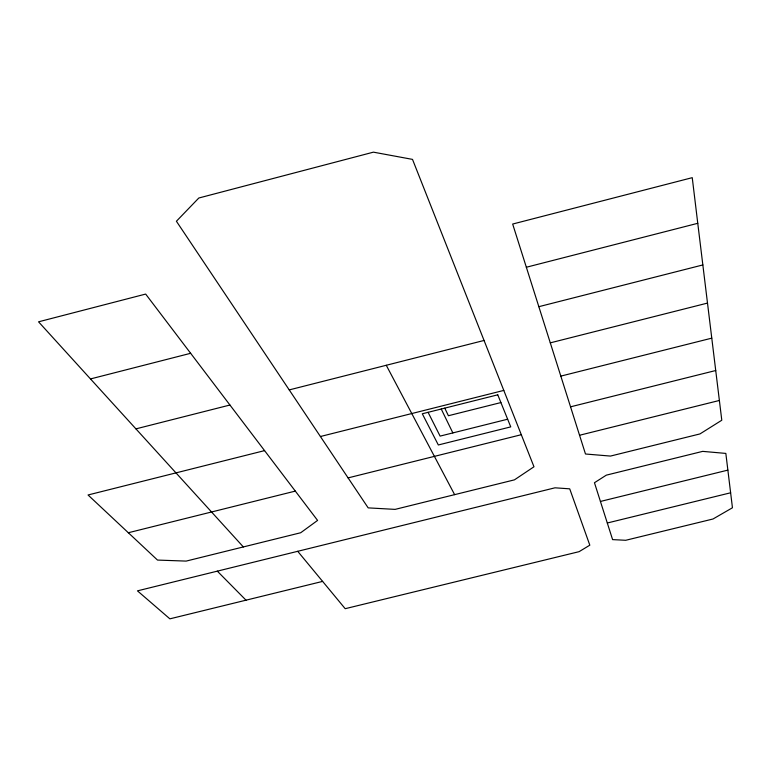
<?xml version="1.0" encoding="UTF-8"?>
<svg xmlns="http://www.w3.org/2000/svg" width="771" height="771" viewBox="0 0 771 771"><rect width="100%" height="100%" fill="white"/><g stroke="black" fill="none" stroke-linecap="round" stroke-linejoin="round"><path stroke-width="1.16" d="M264.578 450.621L88.039 494.982L157.506 560.074L186.148 561.095L300.7 532.742L317.585 520.415L145.661 294.069L38.55 321.815L90.496 378.937L190.63 353.301M526.342 267.248L697.765 223.301L692.242 177.667L512.667 224.043L585.488 454.003L610.478 456.075L699.952 433.928L721.791 420.234L697.765 223.301M538.842 306.685L702.873 264.935M289.241 389.904L484.092 340.445M135.927 428.869L229.922 405.026M550.292 342.854L707.518 303.08M320.428 436.511L503.81 390.405M560.825 376.123L711.778 338.151M500.899 402.568L448.414 415.733L444.761 408.138M507.646 419.212L440.106 436.107L428.088 412.321M570.54 406.828L715.739 370.514M128.333 532.742L295.322 491.098M348.087 477.895L368.181 507.877L395.109 509.38L514.45 479.851L533.975 466.773L412.504 159.385L373.424 152.157L198.812 198.012L176.405 221.248L348.087 477.895L521.302 434.709M579.551 435.258L719.382 400.467M600.426 501.449L612.598 539.613L625.705 540.288L713.002 518.999L732.45 507.771L725.839 453.415L702.68 451.372L606.324 475.148L594.46 482.723L600.426 501.449L727.872 470.117M322.606 581.401L169.88 618.843L137.46 590.856L554.995 487.812L569.721 488.833L589.815 545.174L579.108 551.66L345.196 608.695L297.722 551.304M607.317 522.998L730.629 492.785M217.326 571.147L246.016 600.185M90.496 378.937L243.357 546.947M386.271 365.281L454.63 494.654M441.234 409.025L452.856 432.916M497.767 394.819L422.296 413.776L438.333 444.973L510.749 426.883L497.767 394.819"/></g></svg>
